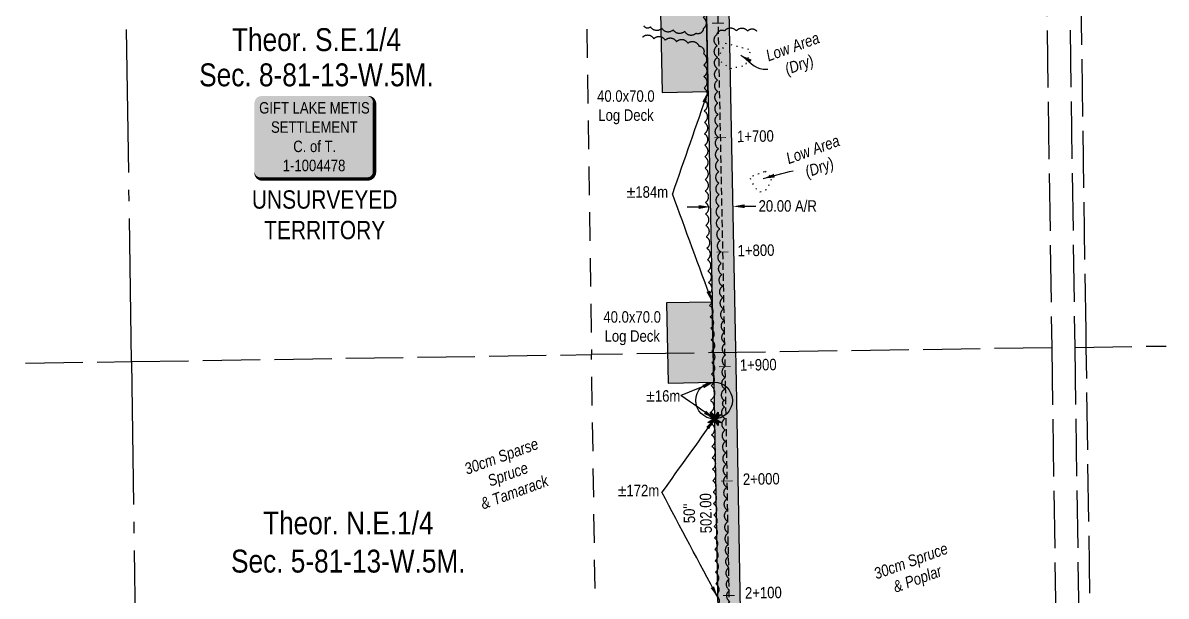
# Model space of a CAD drawing. Extents: x 560792 to 565903, y 6204783 to 6209081.
# Drawn here: x 562427 to 563426, y 6206314 to 6206814 of the extents above; entities that cross this region are included whole.
import ezdxf
from ezdxf.enums import TextEntityAlignment as Align

# ---------------------------------------------------------------- set-up
doc = ezdxf.new("R2010")
doc.units = 0
doc.header["$LTSCALE"] = 5
doc.header["$PDSIZE"] = 0.5
for name, pattern in [('0', [1, 1, 0]), ('foc-LSD', [8, 5, -3]), ('foc-QUARTERLINE', [33, 25, -3, 2, -3]), ('foc-TIELINE', [1.875, 1.25, -0.625]), ('foc-TOPO', [1, 0.2, -0.8]), ('foc-UNSURVEYED', [12.5, 10, -2.5])]:
    doc.linetypes.add(name, pattern=pattern)
doc.layers.get('Defpoints').update_dxf_attribs({"color": 9})
for name, color, linetype in [('AS-OWNER', 7, 'Continuous'), ('C-SYMBOL', 7, 'Continuous'), ('L-BD', 7, 'Continuous'), ('L-MON', 1, 'Continuous'), ('L-SECQ', 8, 'foc-QUARTERLINE'), ('L-SECTION-LSD', 7, 'foc-LSD'), ('L-UNS-T', 3, 'Continuous'), ('L-USEC', 7, 'foc-UNSURVEYED'), ('P-PROPOSED', 10, 'Continuous'), ('P-PROPOSED-H', 21, 'Continuous'), ('P-TEMP-H', 41, 'Continuous'), ('P-TEMP_LOG DECK', 46, 'Continuous'), ('P-TXT', 4, 'Continuous'), ('T-BUSH', 110, '0'), ('T-BUSH-T', 110, 'Continuous'), ('T-LOW-AREA', 48, 'foc-TOPO'), ('T-TIE', 201, 'foc-TIELINE')]:
    doc.layers.add(name, color=color, linetype=linetype)
for name, color, linetype, lineweight in [('P-TEMP-T', 46, 'Continuous', 18), ('T-TEXT', 48, 'Continuous', 18), ('T-TIE-T', 201, 'Continuous', 18)]:
    doc.layers.add(name, color=color, linetype=linetype, lineweight=lineweight)
doc.styles.add('175L', font='ARIALN.TTF', dxfattribs={"height": 20})
doc.styles.add('80', font='ARIALN.TTF', dxfattribs={"height": 10})
doc.styles.add('80CG', font='ARIALN.TTF', dxfattribs={"height": 10})
doc.styles.add('80L', font='ARIALN.TTF', dxfattribs={"height": 10})
doc.styles.add('80LS', font='ARIALNI.TTF', dxfattribs={"height": 10})
doc.dimstyles.new('Compass 5 000', dxfattribs={"dimscale": 5, "dimtxt": 9, "dimasz": 2, "dimexe": 0.2, "dimexo": 0.0625, "dimgap": 0.5, "dimtad": 0, "dimtih": 1, "dimtoh": 1, "dimzin": 0, "dimdsep": 46, "dimtxsty": '80CG', "dimcen": 0.1, "dimse1": 1, "dimse2": 1, "dimclrd": 256, "dimclrt": 256, "dimaunit": 1, "dimadec": 4, "dimazin": 0, "dimtfac": 0.06, "dimtofl": 0, "dimtmove": 0, "dimatfit": 1, "dimfxl": 0.2, "dimtolj": 1, "dimtzin": 0, "dimlwd": -1, "dimarcsym": 0})

# ---------------------------------------------------------------- blocks, each defined once
blk = doc.blocks.new('TEMP')
h = blk.add_hatch(color=255)
h.dxf.hatch_style = 1
h.paths.add_polyline_path([(0, 0.25), (-0.67, 1.15), (-0.67, 0.67), (-1.15, 0.67), (-0.25, 0), (-1.15, -0.67), (-0.67, -0.67), (-0.67, -1.15), (0, -0.25), (0.67, -1.15), (0.67, -0.67), (1.15, -0.67), (0.25, 0), (1.15, 0.67), (0.67, 0.67), (0.67, 1.15)])
h.paths.add_polyline_path([(0.57, 0.85), (0.57, 0.57), (0.85, 0.57), (0.08, 0), (0.85, -0.57), (0.57, -0.57), (0.57, -0.85), (0, -0.08), (-0.57, -0.85), (-0.57, -0.57), (-0.85, -0.57), (-0.08, 0), (-0.85, 0.57), (-0.57, 0.57), (-0.57, 0.85), (0, 0.08)], flags=16)
h = blk.add_hatch(color=1)
h.dxf.hatch_style = 1
h.paths.add_polyline_path([(0, 0.08), (-0.57, 0.85), (-0.57, 0.57), (-0.85, 0.57), (-0.08, 0), (-0.85, -0.57), (-0.57, -0.57), (-0.57, -0.85), (0, -0.08), (0.57, -0.85), (0.57, -0.57), (0.85, -0.57), (0.08, 0), (0.85, 0.57), (0.57, 0.57), (0.57, 0.85)])
at = {"color": 1}
for p, q in [((-0.08, 0), (0.08, 0)), ((0, 0.08), (0, -0.08))]:
    blk.add_line(p, q, dxfattribs=at)
at = {"color": 255, "flags": 128}
blk.add_lwpolyline([(-0.25, 0), (-1.15, 0.67), (-0.67, 0.67), (-0.67, 1.15), (0, 0.25), (0.67, 1.15), (0.67, 0.67), (1.15, 0.67), (0.25, 0), (1.15, -0.67), (0.67, -0.67), (0.67, -1.15), (0, -0.25), (-0.67, -1.15), (-0.67, -0.67), (-1.15, -0.67)], close=True, dxfattribs=at)
at = {"color": 1, "flags": 128}
blk.add_lwpolyline([(-0.08, 0), (-0.85, 0.57), (-0.57, 0.57), (-0.57, 0.85), (0, 0.08), (0.57, 0.85), (0.57, 0.57), (0.85, 0.57), (0.08, 0), (0.85, -0.57), (0.57, -0.57), (0.57, -0.85), (0, -0.08), (-0.57, -0.85), (-0.57, -0.57), (-0.85, -0.57)], close=True, dxfattribs=at)
blk = doc.blocks.new('*U389')
h = blk.add_hatch(color=255)
edge = h.paths.add_edge_path()
edge.add_line((-46.5, -37), (46.5, -37))
edge.add_arc((46.5, -31), 6, 270, 360)
edge.add_line((52.5, -31), (52.5, 29.5))
edge.add_arc((46.5, 29.5), 6, 0, 90)
edge.add_line((46.5, 35.5), (-46.5, 35.5))
edge.add_arc((-46.5, 29.5), 6, 90, 180)
edge.add_line((-52.5, 29.5), (-52.5, -31))
edge.add_arc((-46.5, -31), 6, 180, 270)
at = {"color": 14, "flags": 128}
blk.add_lwpolyline([(-46.5, -37, 3, 3, 0), (46.5, -37, 3, 3, 0.414214), (52.5, -31, 3, 3, 0), (52.5, 29.5, 3, 0, 0.414214), (46.5, 35.5, 0, 0, 0), (-46.5, 35.5, 0, 0, 0.414214), (-52.5, 29.5, 0, 0, 0), (-52.5, -31, 0, 3, 0.414214)], format="xyseb", close=True, dxfattribs=at)
at = {"color": 14, "style": '80'}
blk.add_attdef('ENTER_TEXT_001', (-26.8, -4.9), '', height=10, dxfattribs=at)
blk = doc.blocks.new('*D431')
at = {"layer": 'Defpoints', "color": 0, "transparency": 16777216}
for p in [(563025.48, 6206774.82), (563045.47, 6206775.16), (563047.56, 6206654.06)]:
    blk.add_point(p, dxfattribs=at)
at = {"layer": 'P-TXT', "transparency": 16777216}
for p, q in [((563017.57, 6206653.54), (563007.57, 6206653.37)), ((563057.55, 6206654.23), (563067.55, 6206654.4))]:
    blk.add_line(p, q, dxfattribs=at)
for points in [[(563017.54, 6206655.21), (563017.6, 6206651.88), (563027.57, 6206653.72)], [(563057.52, 6206655.9), (563057.58, 6206652.57), (563047.56, 6206654.06)]]:
    blk.add_solid(points, dxfattribs=at)
at = {"layer": 'P-TXT', "transparency": 16777216, "insert": (563095.29, 6206654.4), "char_height": 10, "attachment_point": 5, "style": '80CG'}
blk.add_mtext('\\A1;20.00 A/R', dxfattribs=at)

msp = doc.modelspace()

# ---------------------------------------------------------------- hatches: boundary and pattern name
at = {"layer": 'P-PROPOSED-H'}
h = msp.add_hatch(color=256, dxfattribs=at)
h.dxf.hatch_style = 1
h.paths.add_polyline_path([(563004.19, 6207830.543), (563030.98, 6206484.598), (563039.616, 6205982.903), (563041.078, 6205897.955), (563041.336, 6205882.964), (563046.172, 6205601.994), (563066.16, 6205602.338), (563061.324, 6205883.308), (563061.066, 6205898.299), (563059.604, 6205983.247), (563050.968, 6206484.969), (563024.177, 6207830.941), (563021.926, 6207941.154), (563012.056, 6208414.003), (562992.06, 6208413.593), (563001.93, 6207940.736)])
at = {"layer": 'P-TEMP-H'}
h = msp.add_hatch(color=256, dxfattribs=at)
h.dxf.hatch_style = 1
h.paths.add_polyline_path([(563024.217, 6206824.375), (562984.243, 6206823.579), (562985.636, 6206753.625), (563025.61, 6206754.421)])
h = msp.add_hatch(color=256, dxfattribs=at)
h.dxf.hatch_style = 1
h.paths.add_polyline_path([(563029.27, 6206570.542), (562989.296, 6206569.746), (562990.688, 6206499.792), (563030.662, 6206500.588)])

# ---------------------------------------------------------------- linework, layer by layer
at = {"layer": 'Defpoints', "color": 4}
msp.add_circle((563030.98, 6206484.598), 15.993, dxfattribs=at)
at = {"layer": 'L-SECQ'}
for q in [(562510.762, 6207282.898), (562533.057, 6205744.309)]:
    msp.add_line((562521.851, 6206518.606), q, dxfattribs=at)
at = {"layer": 'L-SECTION-LSD'}
for p in [(562912.17, 6207328.916), (562935.659, 6205720.343)]:
    msp.add_line(p, (562923.919, 6206524.625), dxfattribs=at)
at = {"layer": 'L-USEC'}
for p, q in [((563355.938, 6206545.24), (563350.231, 6206933.244)), ((563356.146, 6206531.097), (563355.938, 6206545.24)), ((563325.988, 6206530.644), (562923.919, 6206524.625)), ((563325.988, 6206530.644), (563331.909, 6206128.502)), ((563346.093, 6206530.94), (563352.014, 6206128.798)), ((563362.066, 6206128.955), (563356.146, 6206531.097)), ((562366.84, 6206516.274), (562521.851, 6206518.606)), ((562521.851, 6206518.606), (562923.919, 6206524.625))]:
    msp.add_line(p, q, dxfattribs=at)
for points in [[(563320.073, 6206932.791), (563325.78, 6206544.797), (563325.988, 6206530.644)], [(563340.178, 6206933.087), (563345.885, 6206545.093), (563346.093, 6206530.946), (563425.931, 6206532.142)]]:
    msp.add_lwpolyline(points, dxfattribs=at)
at = {"layer": 'P-PROPOSED'}
msp.add_lwpolyline([(563004.19, 6207830.543), (563030.98, 6206484.598), (563039.616, 6205982.903), (563041.078, 6205897.955), (563041.336, 6205882.964), (563046.172, 6205601.994), (563066.16, 6205602.338), (563061.324, 6205883.308), (563061.066, 6205898.299), (563059.604, 6205983.247), (563050.968, 6206484.969), (563024.177, 6207830.941), (563021.926, 6207941.154), (563012.056, 6208414.003), (562992.06, 6208413.593), (563001.93, 6207940.736)], close=True, dxfattribs=at)
at = {"layer": 'P-TEMP_LOG DECK', "flags": 128}
for points in [[(563024.217, 6206824.375), (562984.243, 6206823.579), (562985.636, 6206753.625), (563025.61, 6206754.421)], [(563029.27, 6206570.542), (562989.296, 6206569.746), (562990.688, 6206499.792), (563030.662, 6206500.588)]]:
    msp.add_lwpolyline(points, close=True, dxfattribs=at)
at = {"layer": 'T-BUSH', "flags": 128}
for points in [[(563018.695, 6206949.157, -0.5205671), (563019.02, 6206939.163, -0.5205671), (563019.345, 6206929.168, -0.5205671), (563019.669, 6206919.173, -0.5205671), (563019.922, 6206909.177, -0.5205671), (563020.078, 6206899.178, -0.5205671), (563020.233, 6206889.179, -0.5205671), (563020.389, 6206879.18, -0.5205671), (563020.545, 6206869.182, -0.5205671), (563020.7, 6206859.183, -0.5205671), (563020.856, 6206849.184, -0.5205671), (563021.011, 6206839.185, -0.5205671), (563021.167, 6206829.187, -0.5205671), (563021.323, 6206819.188, -0.5205671), (563021.478, 6206809.189, -0.5205671), (563015.031, 6206805.169, -0.5205671), (563005.232, 6206807.063, -0.5205671), (562995.316, 6206808.358, -0.5205671), (562985.4, 6206809.653, -0.5205671), (562975.484, 6206810.948, -0.5205671), (562969.643, 6206811.711, -0.5205671)], [(563039.934, 6206484.512, -0.5205671), (563040.215, 6206494.509, -0.5205671), (563040.496, 6206504.505, -0.5205671), (563040.777, 6206514.501, -0.5205671), (563041.058, 6206524.497, -0.5205671), (563040.598, 6206534.486, -0.5205671), (563040.124, 6206544.475, -0.5205671), (563039.649, 6206554.463, -0.5205671), (563039.174, 6206564.452, -0.5205671), (563038.699, 6206574.441, -0.5205671), (563038.224, 6206584.429, -0.5205671), (563037.75, 6206594.418, -0.5205671), (563037.275, 6206604.407, -0.5205671), (563036.8, 6206614.396, -0.5205671), (563036.325, 6206624.384, -0.5205671), (563035.85, 6206634.373, -0.5205671), (563035.55, 6206644.367, -0.5205671), (563035.426, 6206654.366, -0.5205671), (563035.302, 6206664.365, -0.5205671), (563035.178, 6206674.365, -0.5205671), (563035.054, 6206684.364, -0.5205671), (563034.93, 6206694.363, -0.5205671), (563034.806, 6206704.362, -0.5205671), (563034.682, 6206714.362, -0.5205671), (563034.558, 6206724.361, -0.5205671), (563034.434, 6206734.36, -0.5205671), (563034.31, 6206744.359, -0.5205671), (563034.186, 6206754.358, -0.5205671), (563034.062, 6206764.358, -0.5205671), (563033.938, 6206774.357, -0.5205671), (563033.814, 6206784.356, -0.5205671), (563033.69, 6206794.355, -0.5205671), (563033.552, 6206804.354, -0.5205671), (563040.323, 6206807.437, -0.5205671), (563050.322, 6206807.297, -0.5205671), (563060.321, 6206807.156, -0.5205671), (563068.139, 6206807.046, -0.5205671)], [(562968.349, 6206801.797, -0.5205671), (562978.264, 6206800.502, -0.5205671), (562988.18, 6206799.207, -0.5205671), (562998.096, 6206797.912, -0.5205671), (563008.012, 6206796.617, -0.5205671), (563017.696, 6206794.135, -0.5205671), (563021.777, 6206787.485, -0.5205671), (563021.901, 6206777.486, -0.5205671), (563022.025, 6206767.487, -0.5205671), (563022.149, 6206757.488, -0.5205671), (563022.273, 6206747.489, -0.5205671), (563022.397, 6206737.489, -0.5205671), (563022.521, 6206727.49, -0.5205671), (563022.645, 6206717.491, -0.5205671), (563022.769, 6206707.492, -0.5205671), (563022.893, 6206697.492, -0.5205671), (563023.017, 6206687.493, -0.5205671), (563023.141, 6206677.494, -0.5205671), (563023.265, 6206667.495, -0.5205671), (563023.389, 6206657.495, -0.5205671), (563023.513, 6206647.496, -0.5205671), (563023.691, 6206637.499, -0.5205671), (563024.166, 6206627.51, -0.5205671), (563024.641, 6206617.521, -0.5205671), (563025.115, 6206607.532, -0.5205671), (563025.59, 6206597.544, -0.5205671), (563026.065, 6206587.555, -0.5205671), (563026.54, 6206577.566, -0.5205671), (563027.015, 6206567.578, -0.5205671), (563027.489, 6206557.589, -0.5205671), (563027.964, 6206547.6, -0.5205671), (563028.439, 6206537.611, -0.5205671), (563028.914, 6206527.623, -0.5205671), (563028.863, 6206517.629, -0.5205671), (563028.582, 6206507.633, -0.5205671), (563028.301, 6206497.637, -0.5205671), (563027.942, 6206484.85, -0.5205671)], [(563027.942, 6206484.516, -0.5205671), (563028.217, 6206474.52, -0.5205671), (563028.493, 6206464.523, -0.5205671), (563028.768, 6206454.527, -0.5205671), (563029.044, 6206444.531, -0.5205671), (563029.319, 6206434.535, -0.5205671), (563029.595, 6206424.538, -0.5205671), (563029.87, 6206414.542, -0.5205671), (563030.146, 6206404.546, -0.5205671), (563030.421, 6206394.55, -0.5205671), (563030.697, 6206384.554, -0.5205671), (563030.973, 6206374.557, -0.5205671), (563031.248, 6206364.561, -0.5205671), (563031.524, 6206354.565, -0.5205671), (563031.799, 6206344.569, -0.5205671), (563032.075, 6206334.573, -0.5205671), (563032.35, 6206324.576, -0.5205671), (563032.626, 6206314.58, -0.5205671), (563032.901, 6206304.584, -0.5205671), (563033.177, 6206294.588, -0.5205671), (563033.452, 6206284.592, -0.5205671), (563033.728, 6206274.595, -0.5205671), (563034.003, 6206264.599, -0.5205671), (563034.279, 6206254.603, -0.5205671), (563034.555, 6206244.607, -0.5205671), (563034.803, 6206234.61, -0.5205671), (563034.828, 6206224.61, -0.5205671), (563034.853, 6206214.61, -0.5205671), (563028.763, 6206210.395, -0.5205671), (563018.889, 6206211.977, -0.5205671), (563009.015, 6206213.559, -0.5205671), (562999.141, 6206215.142, -0.5205671), (562989.182, 6206215.682, -0.5205671), (562978.998, 6206215.682, -0.5205671)], [(563108.472, 6206204.543, -0.5205671), (563098.801, 6206207.084, -0.5205671), (563089.129, 6206209.625, -0.5205671), (563079.298, 6206211.448, -0.5205671), (563069.438, 6206212.986, -0.5205671), (563059.459, 6206212.334, -0.5205671), (563049.481, 6206211.682, -0.5205671), (563046.839, 6206218.882, -0.5205671), (563046.813, 6206228.882, -0.5205671), (563046.714, 6206238.881, -0.5205671), (563046.439, 6206248.877, -0.5205671), (563046.163, 6206258.873, -0.5205671), (563045.888, 6206268.87, -0.5205671), (563045.612, 6206278.866, -0.5205671), (563045.337, 6206288.862, -0.5205671), (563045.061, 6206298.858, -0.5205671), (563044.785, 6206308.854, -0.5205671), (563044.51, 6206318.851, -0.5205671), (563044.234, 6206328.847, -0.5205671), (563043.959, 6206338.843, -0.5205671), (563043.683, 6206348.839, -0.5205671), (563043.408, 6206358.835, -0.5205671), (563043.132, 6206368.832, -0.5205671), (563042.857, 6206378.828, -0.5205671), (563042.581, 6206388.824, -0.5205671), (563042.306, 6206398.82, -0.5205671), (563042.03, 6206408.816, -0.5205671), (563041.755, 6206418.813, -0.5205671), (563041.479, 6206428.809, -0.5205671), (563041.203, 6206438.805, -0.5205671), (563040.928, 6206448.801, -0.5205671), (563040.652, 6206458.797, -0.5205671), (563040.377, 6206468.794, -0.5205671), (563040.101, 6206478.79, -0.5205671), (563039.934, 6206484.846, -0.5205671)]]:
    msp.add_lwpolyline(points, format="xyb", dxfattribs=at)
at = {"layer": 'T-LOW-AREA', "flags": 128}
for points in [[(563040.717, 6206796.608), (563062.831, 6206790.979), (563058.335, 6206777.052), (563045.522, 6206774.354), (563034.241, 6206782.446), (563040.717, 6206796.608)], [(563075.456, 6206684.795), (563081.566, 6206678.889), (563077.043, 6206668.819), (563071.024, 6206666.445), (563066.748, 6206670.278), (563062.068, 6206679.715), (563075.456, 6206684.795)]]:
    msp.add_lwpolyline(points, dxfattribs=at)
at = {"layer": 'T-TIE'}
msp.add_lwpolyline([(563002.058, 6208413.798), (563040.725, 6206497.116), (563049.361, 6205995.407), (563050.823, 6205910.459), (563051.081, 6205895.468), (563056.699, 6205602.196)], dxfattribs=at)
at = {"layer": 'T-TIE-T'}
for p, q in [((563029.331, 6206814.023), (563039.329, 6206814.224)), ((563031.348, 6206714.043), (563041.346, 6206714.245)), ((563033.365, 6206614.063), (563043.363, 6206614.265)), ((563035.382, 6206514.084), (563045.38, 6206514.285)), ((563037.153, 6206414.114), (563047.151, 6206414.286)), ((563038.874, 6206314.129), (563048.872, 6206314.301))]:
    msp.add_line(p, q, dxfattribs=at)

# ---------------------------------------------------------------- block references
at = {"layer": 'AS-OWNER'}
ref = msp.add_blockref('*U389', (562681.784, 6206715.006), dxfattribs=dict(at, xscale=0.9986532350294655, yscale=0.9986532350294655, zscale=0.9986532350294655))
ref.add_attrib('ENTER_TEXT_001', 'GIFT LAKE METIS', (562633.445, 6206735.173), dxfattribs={"layer": '0', "color": 14, "height": 9.98653, "style": '80'})
ref.add_attrib('ENTER_TEXT_002', 'SETTLEMENT', (562643.813, 6206718.352), dxfattribs={"layer": '0', "color": 14, "height": 9.9865, "style": '80'})
ref.add_attrib('ENTER_TEXT_003', 'C. of T.', (562663.245, 6206701.531), dxfattribs={"layer": '0', "color": 14, "height": 9.9865, "style": '80'})
ref.add_attrib('ENTER_TEXT_004', '1-1004478', (562654.076, 6206684.845), dxfattribs={"layer": '0', "color": 14, "height": 9.9865, "style": '80'})
at = {"layer": 'L-MON', "color": 4, "xscale": 4.997705, "yscale": 4.997705, "zscale": 4.997705}
msp.add_blockref('TEMP', (563031.256, 6206468.608), dxfattribs=at)

# ---------------------------------------------------------------- texts
at = {"layer": 'C-SYMBOL', "color": 3, "style": '175L'}
for s, p in [('Theor. S.E.1/4', (562683.558, 6206783.738)), ('Sec. 8-81-13-W.5M.', (562683.558, 6206752.976))]:
    msp.add_text(s, height=20, dxfattribs=at).set_placement(p, align=Align.BOTTOM_CENTER)
at = {"layer": 'C-SYMBOL', "color": 3, "insert": (562711.337, 6206387.606), "char_height": 19.99082, "width": 366.55746, "attachment_point": 2, "style": '175L'}
msp.add_mtext('Theor. N.E.1/4 \\PSec. 5-81-13-W.5M.', dxfattribs=at)
at = {"layer": 'L-BD', "style": '80L'}
msp.add_text("50''", height=9.9954, rotation=90.9864, dxfattribs=at).set_placement((563009.241, 6206386.008), align=Align.MIDDLE)
at = {"layer": 'L-UNS-T', "color": 3, "insert": (562690.705, 6206646.678), "char_height": 15.99266, "attachment_point": 5, "style": '80L'}
msp.add_mtext_dynamic_manual_height_columns('UNSURVEYED TERRITORY', width=126.35573, gutter_width=47.478, heights=[0], dxfattribs=at)
at = {"layer": 'P-TEMP-T', "char_height": 9.99541, "attachment_point": 1, "style": '80L'}
for insert in [(562923.555, 6206755.466), (562929.026, 6206562.548)]:
    msp.add_mtext_dynamic_manual_height_columns('\\pi5.1868;40.0x70.0\\P\\pi6.2334;Log Deck', width=59.98244, gutter_width=49.977, heights=[0], dxfattribs=dict(at, insert=insert))
at = {"layer": 'T-BUSH-T', "char_height": 9.99541, "width": 67.2792, "attachment_point": 2, "rotation": 20, "style": '80LS'}
for s, insert in [('30cm Sparse Spruce\\P& Tamarack', (562843.329, 6206440.581)), ('30cm Spruce\\P& Poplar', (563201.135, 6206349.172))]:
    msp.add_mtext(s, dxfattribs=dict(at, insert=insert))
at = {"layer": 'T-TEXT', "char_height": 10, "width": 48.2719, "attachment_point": 2, "rotation": 20, "style": '80LS'}
for insert in [(563097.862, 6206798.299), (563115.501, 6206708.571)]:
    msp.add_mtext('Low Area\\P(Dry)', dxfattribs=dict(at, insert=insert))
at = {"layer": 'T-TIE-T', "style": '80L'}
for s, p in [('1+700', (563067.042, 6206715.413)), ('1+800', (563067.575, 6206615.711)), ('1+900', (563069.531, 6206515.771)), ('2+000', (563072.196, 6206416.068)), ('2+100', (563074.018, 6206316.764))]:
    msp.add_text(s, height=9.9954, rotation=0.9861, dxfattribs=at).set_placement(p, align=Align.MIDDLE_CENTER)
at = {"layer": 'T-TIE-T', "char_height": 9.9954, "attachment_point": 1, "style": '80L'}
for s, width, insert in [('±184m', 35.67025, (562954.478, 6206671.66)), ('±16m', 19.14425, (562971.543, 6206493.539)), ('±172m', 35.67025, (562946.72, 6206411))]:
    msp.add_mtext_dynamic_manual_height_columns(s, width=width, gutter_width=49.977, heights=[0], dxfattribs=dict(at, insert=insert))

# ---------------------------------------------------------------- dimensions: what is measured, and where the dimension line sits
at = {"layer": 'P-TXT'}
dim = msp.add_linear_dim(base=(563047.555, 6206654.06), p1=(563025.483, 6206774.815), p2=(563045.471, 6206775.159), angle=0.9861, text='20.00 A/R', dimstyle='Compass 5 000', dxfattribs=at)
dim.commit()
dim.dimension.update_dxf_attribs({"geometry": '*D431', "text_midpoint": (563095.287, 6206654.404), "dimtype": 161})

# ---------------------------------------------------------------- leaders
at = {"layer": 'T-TEXT', "path_type": 1}
for points in [[(563054.452, 6206786.133), (563073.691, 6206773.93), (563077.885, 6206774.053)], [(563073.919, 6206678.408), (563100.093, 6206685.292)]]:
    msp.add_leader(points, dimstyle='Compass 5 000', override={"dimgap": 0.5, "dimtad": 0}, dxfattribs=at)
at = {"layer": 'T-TIE-T', "path_type": 1}
for points in [[(563025.61, 6206754.421), (562994.543, 6206665.057)], [(563029.27, 6206570.542), (562994.543, 6206665.057)], [(563030.662, 6206500.588), (563002.023, 6206488.791)], [(563031.256, 6206468.608), (563002.023, 6206488.791)], [(563031.256, 6206468.608), (562985.305, 6206404.39)], [(563034.12, 6206312.708), (562985.305, 6206404.39)]]:
    msp.add_leader(points, dimstyle='Compass 5 000', override={"dimgap": 0.5, "dimtad": 0}, dxfattribs=at)

# ---------------------------------------------------------------- next in the draw order: texts
at = {"layer": 'L-BD', "insert": (563018.705, 6206386.031), "char_height": 9.9954, "width": 35.55309, "attachment_point": 2, "rotation": 90.9864, "style": '80L', "bg_fill": 3, "box_fill_scale": 1.15, "bg_fill_color": 256, "bg_fill_true_color": 256, "bg_fill_transparency": 0}
msp.add_mtext('502.00', dxfattribs=at)

doc.saveas('drawing.dxf')
